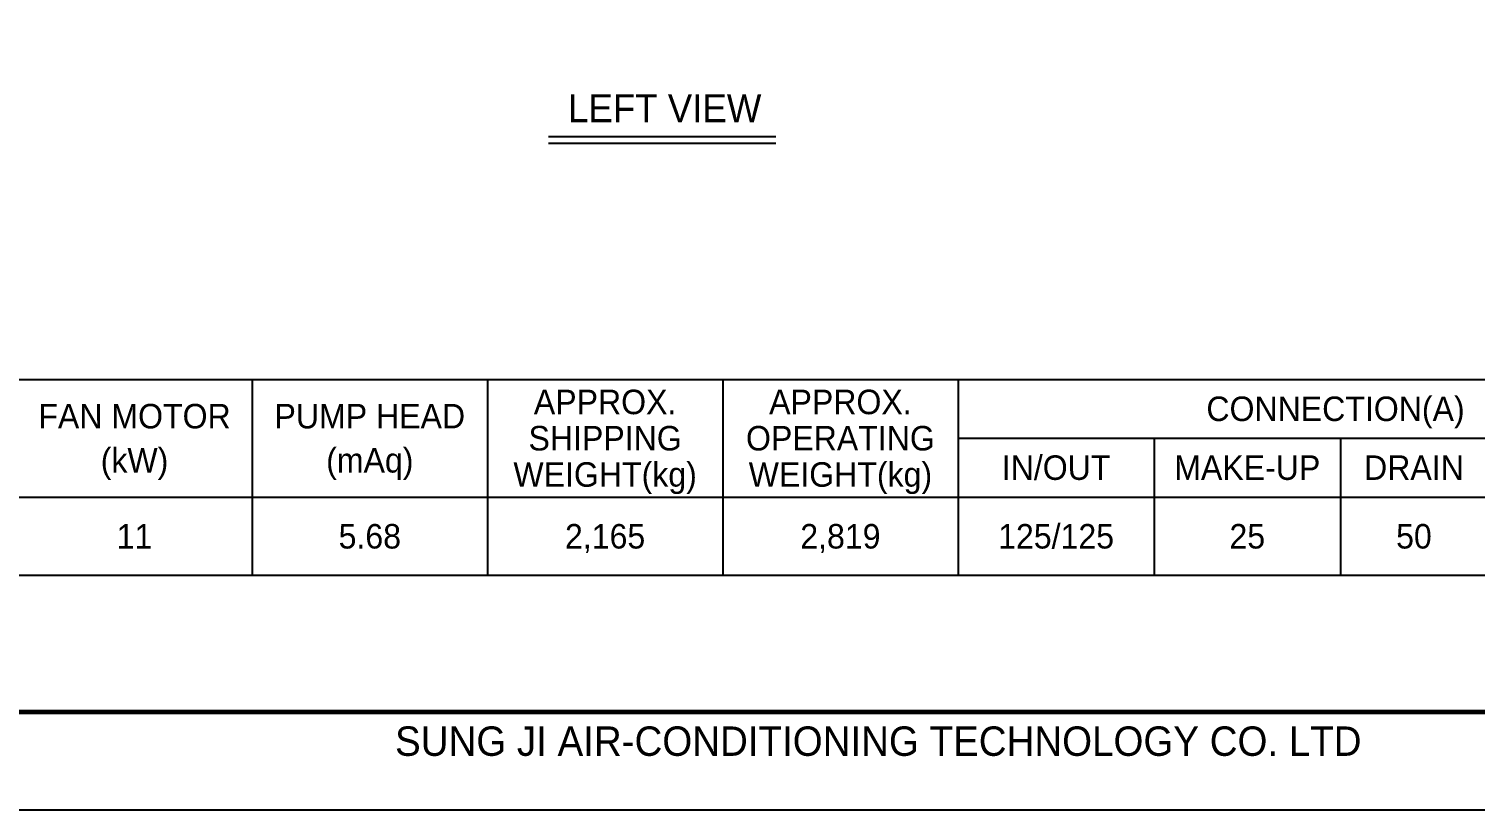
# Model space of a CAD drawing. Header units: millimetres. Extents: x -17070 to 51815, y -291348 to 34245.
# Drawn here: x 30259 to 40584, y 13450 to 19026 of the extents above; entities that cross this region are included whole.
import ezdxf
from ezdxf.enums import TextEntityAlignment as Align

# ---------------------------------------------------------------- set-up
doc = ezdxf.new("R2010")
doc.units = ezdxf.units.MM
for name, color, linetype in [('냉각탑_box', 1, 'Continuous'), ('냉각탑_form', 1, 'Continuous'), ('냉각탑_text', 3, 'Continuous')]:
    doc.layers.add(name, color=color, linetype=linetype)
doc.styles.add('돋움', font='Dotum.ttf')

msp = doc.modelspace()

# ---------------------------------------------------------------- linework, layer by layer
at = {"layer": 'Defpoints'}
msp.add_lwpolyline([(22408.1, 34245), (51815.3, 34245), (51815.3, 13449.9), (22408.1, 13449.9)], close=True, dxfattribs=at)
at = {"layer": '냉각탑_box'}
for p, q in [((33968.4, 18257.9), (35591.8, 18257.9)), ((33968.4, 18211.2), (35591.8, 18211.2)), ((31852.8, 16524.4), (31852.8, 15124.4)), ((33532.8, 16524.4), (33532.8, 15124.4)), ((35212.8, 16524.4), (35212.8, 15124.4)), ((36892.8, 16524.4), (36892.8, 15124.4)), ((36892.8, 16104.4), (42282.8, 16104.4)), ((38292.8, 16104.4), (38292.8, 15124.4)), ((39622.8, 16104.4), (39622.8, 15124.4)), ((27232.8, 15684.4), (42282.8, 15684.4))]:
    msp.add_line(p, q, dxfattribs=at)
msp.add_lwpolyline([(27232.8, 16524.4), (42282.8, 16524.4), (42282.8, 15124.4), (27232.8, 15124.4)], close=True, dxfattribs=at)
at = {"layer": '냉각탑_form', "const_width": 35}
msp.add_lwpolyline([(23108.3, 33544.9), (23108.3, 14150.1), (51115.1, 14150.1), (51115.1, 33544.9)], close=True, dxfattribs=at)

# ---------------------------------------------------------------- texts
at = {"layer": '냉각탑_form', "style": '돋움'}
msp.add_text('SUNG JI AIR-CONDITIONING TECHNOLOGY CO. LTD', height=210.051, dxfattribs=at).set_placement((32873, 13837))
at = {"layer": '냉각탑_text', "style": '돋움'}
for s, height, p in [('LEFT VIEW', 199.97, (34798.3, 18460.1)), ('APPROX.', 175, (34372.8, 16363.4)), ('APPROX.', 175, (36052.8, 16363.4)), ('FAN MOTOR', 175, (31012.8, 16261.9)), ('PUMP HEAD', 175, (32692.8, 16261.9)), ('CONNECTION(A)', 175, (39587.8, 16314.4)), ('SHIPPING', 175, (34372.8, 16104.4)), ('OPERATING', 175, (36052.8, 16104.4)), ('(kW)', 175, (31012.8, 15946.9)), ('(mAq)', 175, (32692.8, 15946.9)), ('WEIGHT(kg)', 175, (34372.8, 15845.4)), ('WEIGHT(kg)', 175, (36052.8, 15845.4)), ('IN/OUT', 175, (37592.8, 15894.4)), ('MAKE-UP', 175, (38957.8, 15894.4)), ('DRAIN', 175, (40147.8, 15894.4)), ('11', 175, (31012.8, 15404.4)), ('5.68', 175, (32692.8, 15404.4)), ('2,165', 175, (34372.8, 15404.4)), ('2,819', 175, (36052.8, 15404.4)), ('125/125', 175, (37592.8, 15404.4)), ('25', 175, (38957.8, 15404.4)), ('50', 175, (40147.8, 15404.4))]:
    msp.add_text(s, height=height, dxfattribs=at).set_placement(p, align=Align.MIDDLE_CENTER)

doc.saveas('drawing.dxf')
